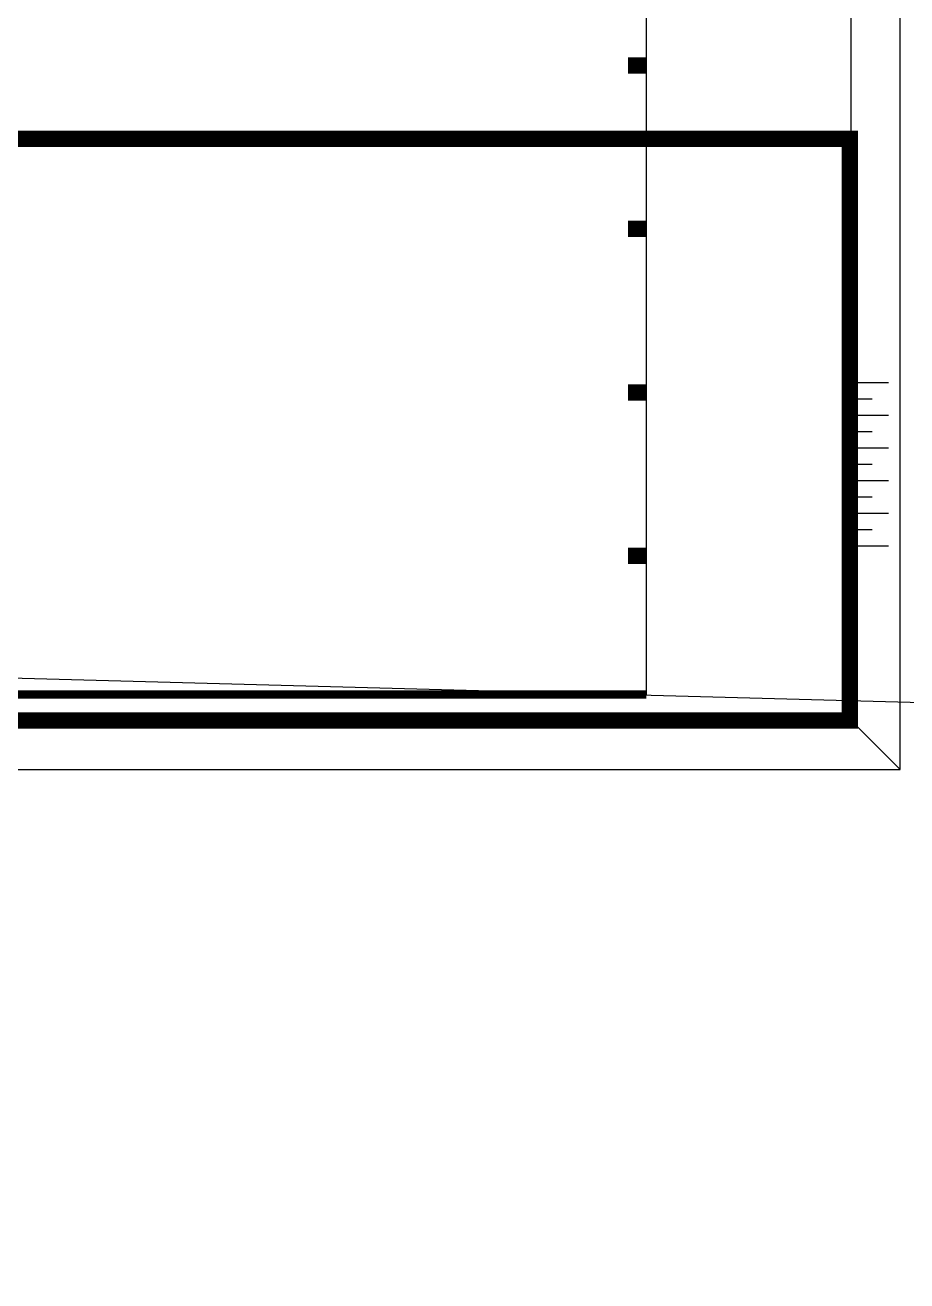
# Model space of a CAD drawing. Extents: x 532522 to 2902776, y -101917278 to 111238625.
# Drawn here: x 2902334.8 to 2902442.7, y 2548827.6 to 2548981.3 of the extents above; entities that cross this region are included whole.
import ezdxf

# ---------------------------------------------------------------- set-up
doc = ezdxf.new("R2010")
doc.units = 0
doc.header["$LTSCALE"] = 1000
doc.header["$MEASUREMENT"] = 0
for name, color, linetype in [('1', 7, 'CONTINUOUS'), ('2', 7, 'CONTINUOUS'), ('征地红线', 20, 'CONTINUOUS'), ('边坡', 3, 'CONTINUOUS'), ('高压线', 80, 'CONTINUOUS')]:
    doc.layers.add(name, color=color, linetype=linetype)

msp = doc.modelspace()

# ---------------------------------------------------------------- linework, layer by layer
at = {"layer": '1', "color": 1, "linetype": 'Continuous'}
msp.add_line((2902410.87, 2548899.33), (2902410.87, 2548996.33), dxfattribs=at)
for points, const_width in [([(2902410.87, 2548976.32), (2902408.62, 2548976.32)], 2), ([(2902410.87, 2548956.32), (2902408.62, 2548956.32)], 2), ([(2902410.87, 2548936.32), (2902408.62, 2548936.32)], 2), ([(2902410.87, 2548916.32), (2902408.62, 2548916.32)], 2), ([(2902241.57, 2548766.94), (2902241.69, 2548899.33), (2902410.87, 2548899.33)], 1)]:
    msp.add_lwpolyline(points, dxfattribs=dict(at, const_width=const_width))
at = {"layer": '1', "color": 1, "linetype": 'Continuous', "const_width": 2, "flags": 128}
msp.add_lwpolyline([(2902435.77, 2548896.15), (2902435.77, 2548967.33), (2902310.88, 2548967.33), (2902310.88, 2548940.92), (2902243.05, 2548899.33), (2902243.01, 2548896.15), (2902435.77, 2548896.15)], dxfattribs=at)
at = {"layer": '2', "color": 6, "linetype": 'Continuous'}
for q in [(2902435.93, 2549081.54), (2902241.68, 2548896.15), (2902441.93, 2548890.15)]:
    msp.add_line((2902435.93, 2548896.15), q, dxfattribs=at)
at = {"layer": '征地红线', "color": 20}
for p, q in [((2902441.93, 2548890.15), (2902441.93, 2549256.86)), ((2902441.93, 2548890.15), (2902441.93, 2549256.86)), ((2902441.93, 2548890.15), (2902441.93, 2549206.39)), ((2902241.68, 2548890.15), (2902441.93, 2548890.15))]:
    msp.add_line(p, q, dxfattribs=at)
at = {"layer": '边坡', "color": 3}
for p, q in [((2902436.24, 2548937.54), (2902440.5, 2548937.54)), ((2902436.24, 2548935.54), (2902438.49, 2548935.54)), ((2902436.24, 2548933.54), (2902440.5, 2548933.54)), ((2902436.24, 2548931.54), (2902438.49, 2548931.54)), ((2902436.24, 2548929.54), (2902440.5, 2548929.54)), ((2902436.24, 2548927.54), (2902438.49, 2548927.54)), ((2902436.24, 2548925.54), (2902440.5, 2548925.54)), ((2902436.24, 2548923.54), (2902438.49, 2548923.54)), ((2902436.24, 2548921.54), (2902440.5, 2548921.54)), ((2902436.24, 2548919.54), (2902438.49, 2548919.54)), ((2902436.24, 2548917.54), (2902440.5, 2548917.54))]:
    msp.add_line(p, q, dxfattribs=at)
at = {"layer": '边坡', "color": 3, "linetype": 'Continuous', "const_width": 0.3, "flags": 128}
msp.add_lwpolyline([(2902112.23, 2548967.34), (2902435.93, 2548967.33)], dxfattribs=at)
at = {"layer": '高压线', "color": 5, "linetype": 'Continuous'}
msp.add_line((2902234.73, 2548904.06), (2902458.92, 2548897.96), dxfattribs=at)

doc.saveas('drawing.dxf')
